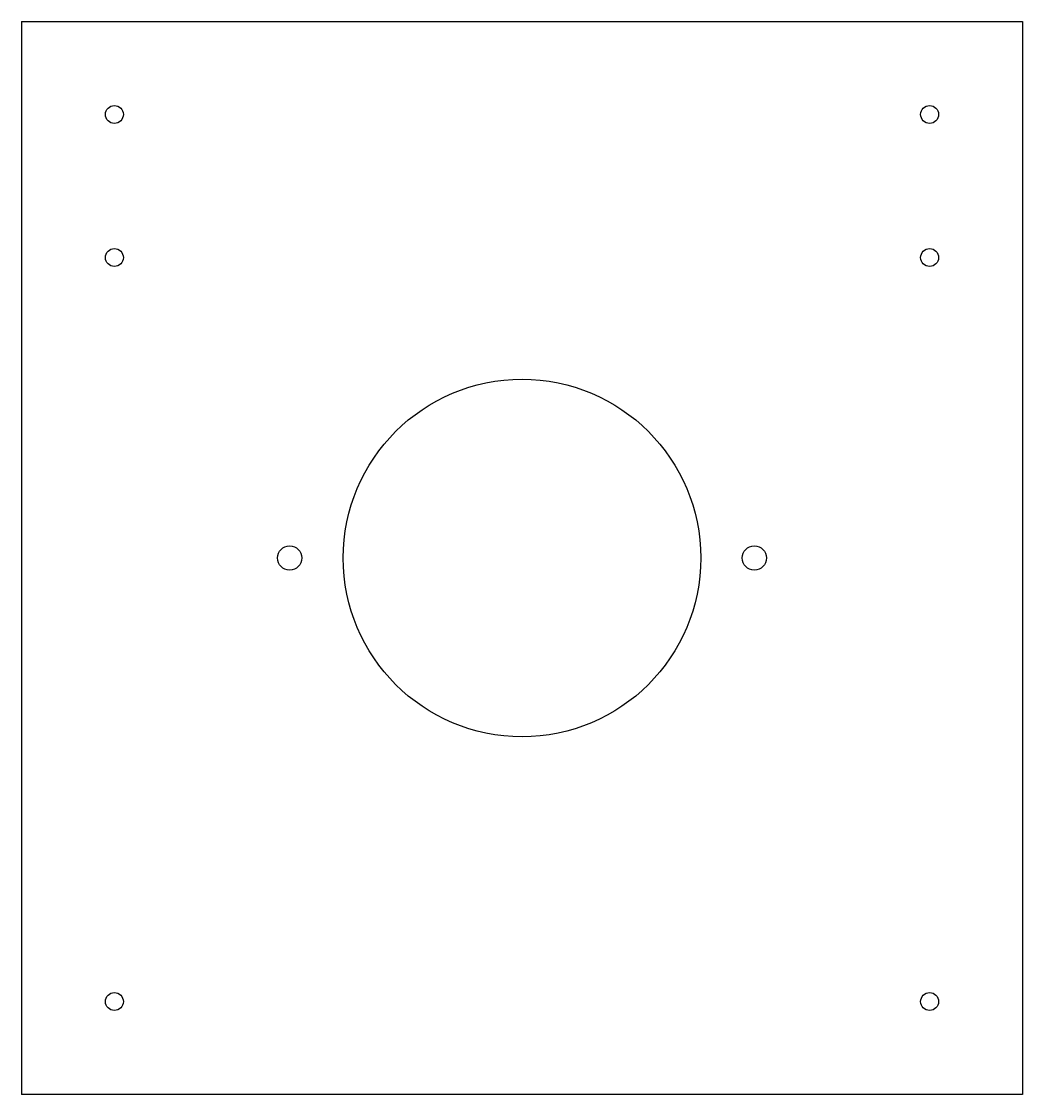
# Model space of a CAD drawing. Header units: millimetres. Extents: x 0 to 140, y 0 to 150.
import ezdxf

# ---------------------------------------------------------------- set-up
doc = ezdxf.new("R2010")
doc.units = ezdxf.units.MM

msp = doc.modelspace()

# ---------------------------------------------------------------- linework, layer by layer
at = {"color": 7, "linetype": 'Continuous', "lineweight": 25}
for p, q in [((0, 150), (140, 150)), ((0, 150), (0, 0)), ((140, 150), (140, 0)), ((140, 0), (0, 0))]:
    msp.add_line(p, q, dxfattribs=at)
for centre, radius in [((13, 137), 1.25), ((127, 137), 1.25), ((13, 117), 1.25), ((127, 117), 1.25), ((70, 75), 25), ((37.5, 75), 1.7), ((102.5, 75), 1.7), ((13, 13), 1.25), ((127, 13), 1.25)]:
    msp.add_circle(centre, radius, dxfattribs=at)

doc.saveas('drawing.dxf')
